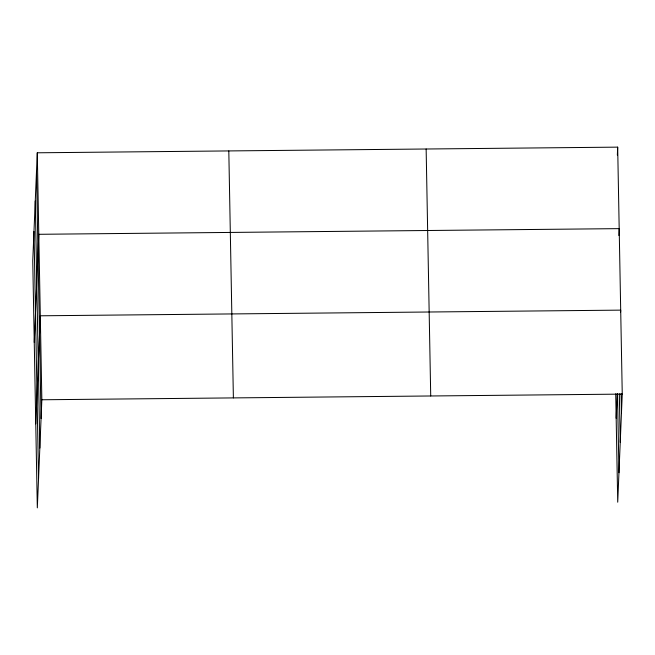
<?xml version="1.0" encoding="UTF-8"?>
<svg xmlns="http://www.w3.org/2000/svg" width="655" height="655" viewBox="0 0 655 655"><rect width="100%" height="100%" fill="white"/><g stroke="black" fill="none" stroke-linecap="round" stroke-linejoin="round"><path stroke-width="0.98" d="M37.278 152.795L32.75 260.886L37.319 507.862L41.854 399.771L37.278 152.795L617.681 147.138L622.25 394.113L617.722 502.205L615.716 393.778M34.257 342.393L38.792 234.302L619.188 228.636L618.893 235.554M35.771 423.891L40.299 315.8L620.694 310.134L620.612 312.116M617.346 155.038L617.681 147.138M616.167 418.234L617.19 393.835M41.854 399.771L622.25 394.113M621.104 393.663L621.464 412.879M619.327 393.794L620.228 442.354M617.493 393.811L618.959 472.73M426.143 149.004L430.72 395.98M228.808 150.928L233.385 397.904M36.492 171.569L41.068 418.545M35.255 201.044L39.832 448.02M33.986 231.411L38.555 478.387"/></g></svg>
